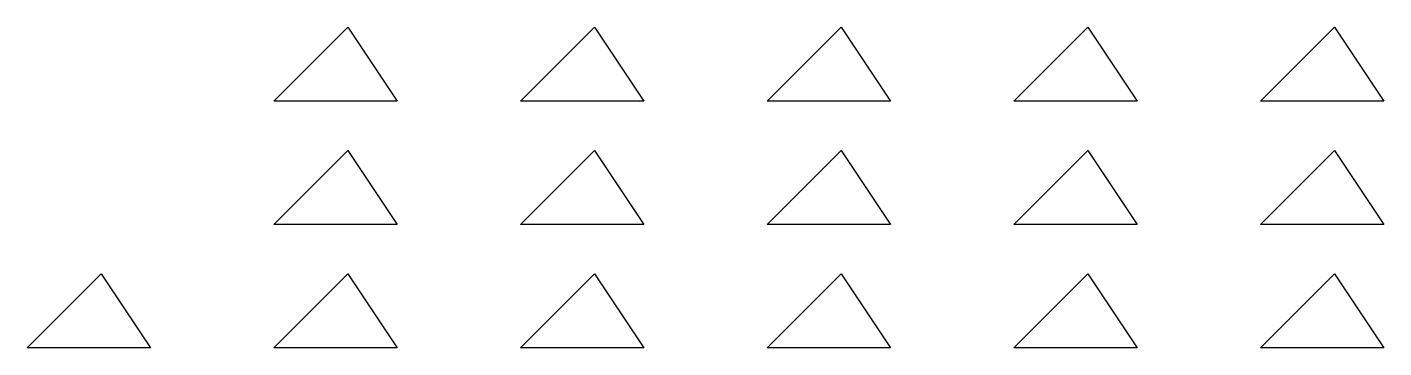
# Model space of a CAD drawing. Extents: x 10 to 120, y 10 to 36.
import ezdxf

# ---------------------------------------------------------------- set-up
doc = ezdxf.new("R2010")
doc.units = 0
doc.layers.get('0').update_dxf_attribs({"lineweight": 25, "true_color": 0xffffff})

# ---------------------------------------------------------------- blocks, each defined once
blk = doc.blocks.new('block 1')
for p, q in [((0, 0), (6, 6)), ((6, 6), (10, 0)), ((10, 0), (0, 0))]:
    blk.add_line(p, q)

msp = doc.modelspace()

# ---------------------------------------------------------------- block references
at = {"row_count": 3, "column_count": 5, "row_spacing": 10, "column_spacing": 20}
msp.add_blockref('block 1', (30, 10), dxfattribs=at)
msp.add_blockref('block 1', (10, 10))

doc.saveas('drawing.dxf')
